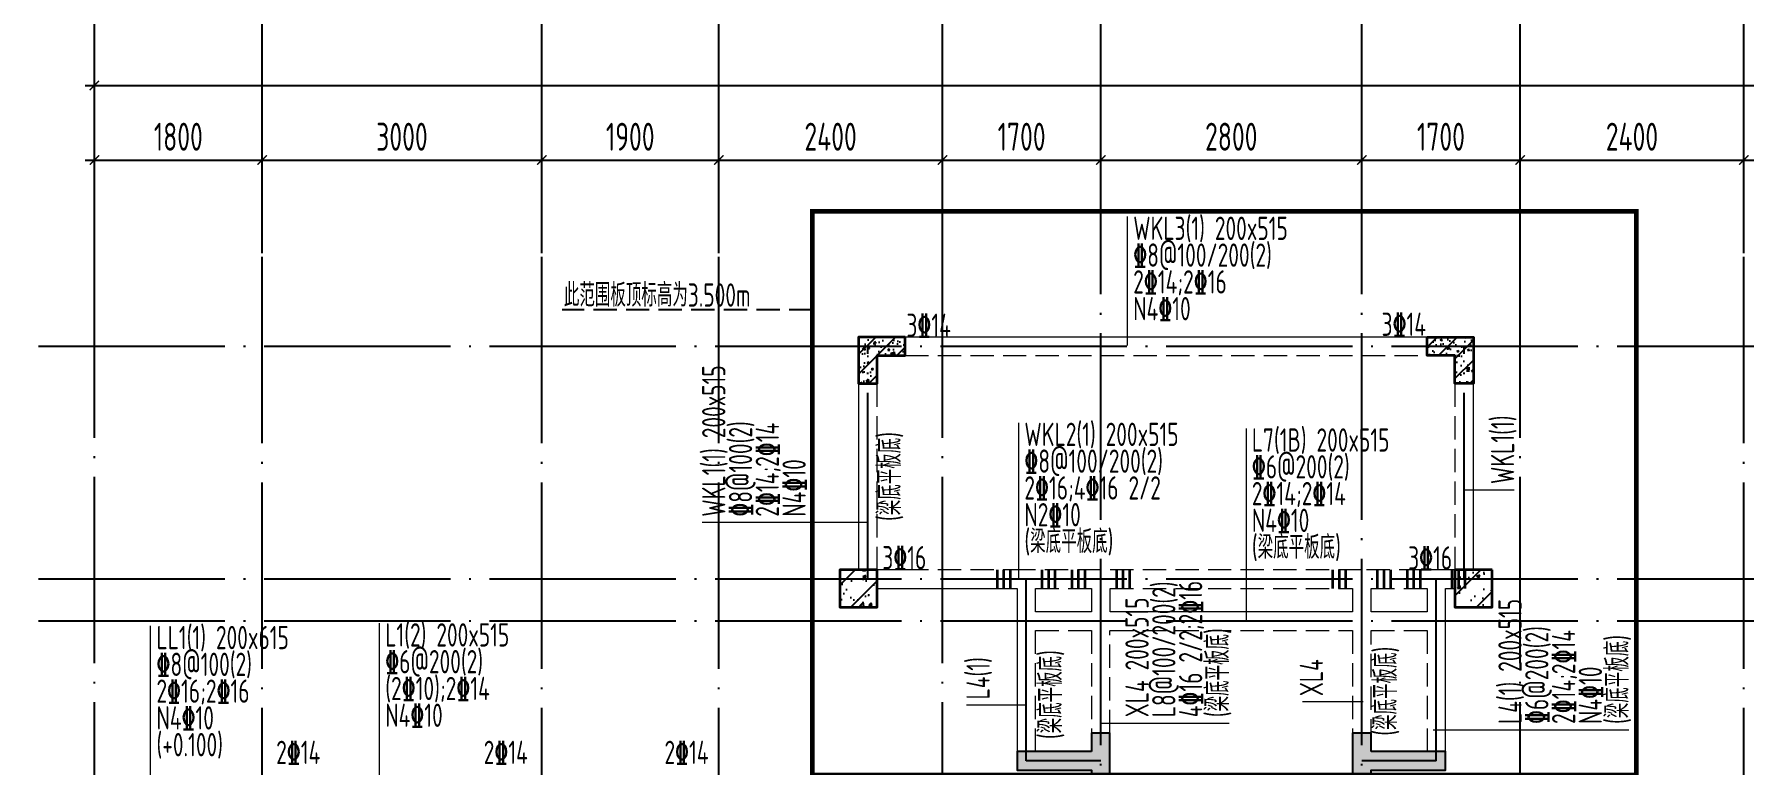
# Model space of a CAD drawing. Extents: x 826826 to 1642106, y -156213 to 399140.
# Drawn here: x 1400903 to 1419250, y 265810 to 273652 of the extents above; entities that cross this region are included whole.
import ezdxf
from ezdxf.enums import TextEntityAlignment as Align

# ---------------------------------------------------------------- set-up
doc = ezdxf.new("R2010")
doc.units = 0
doc.header["$LTSCALE"] = 1000
doc.linetypes.add('DASH', pattern=[0.35, 0.25, -0.1])
doc.linetypes.add('DOTE', pattern=[2.42, 2, -0.2, 0.02, -0.2])
doc.layers.get('0').update_dxf_attribs({"linetype": 'CONTINUOUS'})
doc.layers.get('DEFPOINTS').update_dxf_attribs({"linetype": 'CONTINUOUS'})
for name, color, linetype in [('A-AXIS', 1, 'CONTINUOUS'), ('A-DOTE', 10, 'DOTE'), ('S-L主梁线', 4, 'DASH'), ('S-L梁编号', 6, 'CONTINUOUS'), ('S-L梁配筋', 7, 'CONTINUOUS'), ('S-Q墙填充', 252, 'CONTINUOUS'), ('S-Q墙实线', 6, 'CONTINUOUS'), ('S-Y一般标注', 3, 'CONTINUOUS'), ('S-Z柱填充', 252, 'CONTINUOUS'), ('S-Z柱实线', 6, 'CONTINUOUS'), ('S-引出线', 40, 'CONTINUOUS'), ('TEXT', 2, 'CONTINUOUS')]:
    doc.layers.add(name, color=color, linetype=linetype)
doc.layers.add('梁附加箍筋', color=1, linetype='CONTINUOUS', lineweight=35)
doc.styles.add('TSSD_DIMENSION', font='Tssdeng.shx', dxfattribs={"width": 0.7, "bigfont": 'tssdchn.shx'})
doc.styles.add('TSSD_REIN', font='tssdeng.shx', dxfattribs={"width": 0.7, "height": 300, "bigfont": 'tssdchn.shx'})
doc.dimstyles.new('TSSD_100_100$0', dxfattribs={"dimtxt": 300, "dimasz": 80, "dimexe": 100, "dimexo": 250, "dimgap": 100, "dimtad": 1, "dimdec": 0, "dimzin": 0, "dimdsep": 46, "dimtxsty": 'TSSD_DIMENSION', "dimblk": 'ARCHTICK', "dimcen": 0, "dimdle": 100, "dimclrd": 3, "dimclre": 3, "dimclrt": 7, "dimadec": 0, "dimazin": 0, "dimtfac": 1, "dimtdec": 0, "dimtix": 1, "dimtmove": 2, "dimatfit": 3, "dimldrblk": 'ARCHTICK', "dimfxl": 0, "dimtolj": 1, "dimtzin": 0, "dimarcsym": 0})
pattern_1 = [(50, (-1460192.53, -24952.3), (358.63, -31.376), [37.5, -412.5]), (355, (-1460192.53, -24952.3), (-69.3757, 376.096), [30, -330]), (100.4514, (-1460162.64, -24954.93), (289.2547, 344.7198), [31.87, -350.571]), (46.1842, (-1460192.53, -24852.3), (533.6205, -82.7595), [56.25, -618.75]), (96.6356, (-1460148.06, -24859.2), (467.331, 487.059), [47.805, -525.856]), (351.1842, (-1460192.53, -24852.3), (467.331, 487.059), [45, -495]), (21, (-1460142.53, -24877.3), (298.4535, -201.3094), [37.5, -412.5]), (326, (-1460142.53, -24877.3), (121.6577, 362.575), [30, -330]), (71.4514, (-1460117.66, -24894.1), (420.1113, 161.2652), [31.87, -350.571]), (37.5, (-1460192.53, -24952.31), (6.0799, 166.4469), [0, -326, 0, -335, 0, -331.25]), (7.5, (-1460192.53, -24952.31), (131.5348, 197.2059), [0, -191, 0, -318.5, 0, -126.25]), (327.5, (-1460304.03, -24952.31), (266.9112, -11.27744), [0, -125, 0, -390, 0, -517.5]), (317.5, (-1460354.03, -24952.3), (291.593, 50.0525), [0, -162.5, 0, -259, 0, -367.5]), (45, (-1460192.53, -24952.3), (-176.7767, 176.7767), [])]

# ---------------------------------------------------------------- blocks, each defined once
blk = doc.blocks.new('_ArchTick')
at = {"color": 0, "linetype": 'ByBlock', "const_width": 0.15}
blk.add_lwpolyline([(-0.5, -0.5), (0.5, 0.5)], dxfattribs=at)
blk = doc.blocks.new('*D48')
at = {"layer": 'DEFPOINTS', "color": 0}
for p in [(742521, 350782), (740721, 349782), (742521, 349782)]:
    blk.add_point(p, dxfattribs=at)
at = {"layer": 'S-Y一般标注', "color": 0, "lineweight": -2}
for p, q in [((740721, 350032), (740721, 350882)), ((742521, 350032), (742521, 350882)), ((740621, 350782), (742621, 350782))]:
    blk.add_line(p, q, dxfattribs=at)
at = {"layer": 'S-Y一般标注', "color": 0, "lineweight": -2, "xscale": 100, "yscale": 100, "zscale": 100, "rotation": 180}
blk.add_blockref('_ArchTick', (740721, 350782), dxfattribs=at)
at = {"layer": 'S-Y一般标注', "color": 0, "lineweight": -2, "xscale": 100, "yscale": 100, "zscale": 100}
blk.add_blockref('_ArchTick', (742521, 350782), dxfattribs=at)
at = {"layer": 'S-Y一般标注', "color": 7, "insert": (741621, 351032), "char_height": 300, "attachment_point": 5, "style": 'TSSD_DIMENSION'}
blk.add_mtext('\\A1;1800', dxfattribs=at)
blk = doc.blocks.new('*D49')
at = {"layer": 'DEFPOINTS', "color": 0}
for p in [(745521, 350782), (742521, 349782), (745521, 349782)]:
    blk.add_point(p, dxfattribs=at)
at = {"layer": 'S-Y一般标注', "color": 0, "lineweight": -2}
for p, q in [((742521, 350032), (742521, 350882)), ((745521, 350032), (745521, 350882)), ((742421, 350782), (745621, 350782))]:
    blk.add_line(p, q, dxfattribs=at)
at = {"layer": 'S-Y一般标注', "color": 0, "lineweight": -2, "xscale": 100, "yscale": 100, "zscale": 100, "rotation": 180}
blk.add_blockref('_ArchTick', (742521, 350782), dxfattribs=at)
at = {"layer": 'S-Y一般标注', "color": 0, "lineweight": -2, "xscale": 100, "yscale": 100, "zscale": 100}
blk.add_blockref('_ArchTick', (745521, 350782), dxfattribs=at)
at = {"layer": 'S-Y一般标注', "color": 7, "insert": (744021, 351032), "char_height": 300, "attachment_point": 5, "style": 'TSSD_DIMENSION'}
blk.add_mtext('\\A1;3000', dxfattribs=at)
blk = doc.blocks.new('*D50')
at = {"layer": 'DEFPOINTS', "color": 0}
for p in [(747421, 350782), (745521, 349782), (747421, 349782)]:
    blk.add_point(p, dxfattribs=at)
at = {"layer": 'S-Y一般标注', "color": 0, "lineweight": -2}
for p, q in [((745521, 350032), (745521, 350882)), ((747421, 350032), (747421, 350882)), ((745421, 350782), (747521, 350782))]:
    blk.add_line(p, q, dxfattribs=at)
at = {"layer": 'S-Y一般标注', "color": 0, "lineweight": -2, "xscale": 100, "yscale": 100, "zscale": 100, "rotation": 180}
blk.add_blockref('_ArchTick', (745521, 350782), dxfattribs=at)
at = {"layer": 'S-Y一般标注', "color": 0, "lineweight": -2, "xscale": 100, "yscale": 100, "zscale": 100}
blk.add_blockref('_ArchTick', (747421, 350782), dxfattribs=at)
at = {"layer": 'S-Y一般标注', "color": 7, "insert": (746471, 351032), "char_height": 300, "attachment_point": 5, "style": 'TSSD_DIMENSION'}
blk.add_mtext('\\A1;1900', dxfattribs=at)
blk = doc.blocks.new('*D51')
at = {"layer": 'DEFPOINTS', "color": 0}
for p in [(749821, 350782), (747421, 349782), (749821, 349782)]:
    blk.add_point(p, dxfattribs=at)
at = {"layer": 'S-Y一般标注', "color": 0, "lineweight": -2}
for p, q in [((747421, 350032), (747421, 350882)), ((749821, 350032), (749821, 350882)), ((747321, 350782), (749921, 350782))]:
    blk.add_line(p, q, dxfattribs=at)
at = {"layer": 'S-Y一般标注', "color": 0, "lineweight": -2, "xscale": 100, "yscale": 100, "zscale": 100, "rotation": 180}
blk.add_blockref('_ArchTick', (747421, 350782), dxfattribs=at)
at = {"layer": 'S-Y一般标注', "color": 0, "lineweight": -2, "xscale": 100, "yscale": 100, "zscale": 100}
blk.add_blockref('_ArchTick', (749821, 350782), dxfattribs=at)
at = {"layer": 'S-Y一般标注', "color": 7, "insert": (748621, 351032), "char_height": 300, "attachment_point": 5, "style": 'TSSD_DIMENSION'}
blk.add_mtext('\\A1;2400', dxfattribs=at)
blk = doc.blocks.new('*D52')
at = {"layer": 'DEFPOINTS', "color": 0}
for p in [(751521, 350782), (749821, 349782), (751521, 349782)]:
    blk.add_point(p, dxfattribs=at)
at = {"layer": 'S-Y一般标注', "color": 0, "lineweight": -2}
for p, q in [((749821, 350032), (749821, 350882)), ((751521, 350032), (751521, 350882)), ((749721, 350782), (751621, 350782))]:
    blk.add_line(p, q, dxfattribs=at)
at = {"layer": 'S-Y一般标注', "color": 0, "lineweight": -2, "xscale": 100, "yscale": 100, "zscale": 100, "rotation": 180}
blk.add_blockref('_ArchTick', (749821, 350782), dxfattribs=at)
at = {"layer": 'S-Y一般标注', "color": 0, "lineweight": -2, "xscale": 100, "yscale": 100, "zscale": 100}
blk.add_blockref('_ArchTick', (751521, 350782), dxfattribs=at)
at = {"layer": 'S-Y一般标注', "color": 7, "insert": (750671, 351032), "char_height": 300, "attachment_point": 5, "style": 'TSSD_DIMENSION'}
blk.add_mtext('\\A1;1700', dxfattribs=at)
blk = doc.blocks.new('*D53')
at = {"layer": 'DEFPOINTS', "color": 0}
for p in [(754321, 350782), (751521, 349782), (754321, 349782)]:
    blk.add_point(p, dxfattribs=at)
at = {"layer": 'S-Y一般标注', "color": 0, "lineweight": -2}
for p, q in [((751521, 350032), (751521, 350882)), ((754321, 350032), (754321, 350882)), ((751421, 350782), (754421, 350782))]:
    blk.add_line(p, q, dxfattribs=at)
at = {"layer": 'S-Y一般标注', "color": 0, "lineweight": -2, "xscale": 100, "yscale": 100, "zscale": 100, "rotation": 180}
blk.add_blockref('_ArchTick', (751521, 350782), dxfattribs=at)
at = {"layer": 'S-Y一般标注', "color": 0, "lineweight": -2, "xscale": 100, "yscale": 100, "zscale": 100}
blk.add_blockref('_ArchTick', (754321, 350782), dxfattribs=at)
at = {"layer": 'S-Y一般标注', "color": 7, "insert": (752921, 351032), "char_height": 300, "attachment_point": 5, "style": 'TSSD_DIMENSION'}
blk.add_mtext('\\A1;2800', dxfattribs=at)
blk = doc.blocks.new('*D54')
at = {"layer": 'DEFPOINTS', "color": 0}
for p in [(756021, 350782), (754321, 349782), (756021, 349782)]:
    blk.add_point(p, dxfattribs=at)
at = {"layer": 'S-Y一般标注', "color": 0, "lineweight": -2}
for p, q in [((754321, 350032), (754321, 350882)), ((756021, 350032), (756021, 350882)), ((754221, 350782), (756121, 350782))]:
    blk.add_line(p, q, dxfattribs=at)
at = {"layer": 'S-Y一般标注', "color": 0, "lineweight": -2, "xscale": 100, "yscale": 100, "zscale": 100, "rotation": 180}
blk.add_blockref('_ArchTick', (754321, 350782), dxfattribs=at)
at = {"layer": 'S-Y一般标注', "color": 0, "lineweight": -2, "xscale": 100, "yscale": 100, "zscale": 100}
blk.add_blockref('_ArchTick', (756021, 350782), dxfattribs=at)
at = {"layer": 'S-Y一般标注', "color": 7, "insert": (755171, 351032), "char_height": 300, "attachment_point": 5, "style": 'TSSD_DIMENSION'}
blk.add_mtext('\\A1;1700', dxfattribs=at)
blk = doc.blocks.new('*D55')
at = {"layer": 'DEFPOINTS', "color": 0}
for p in [(758421, 350782), (756021, 349782), (758421, 349782)]:
    blk.add_point(p, dxfattribs=at)
at = {"layer": 'S-Y一般标注', "color": 0, "lineweight": -2}
for p, q in [((756021, 350032), (756021, 350882)), ((758421, 350032), (758421, 350882)), ((755921, 350782), (758521, 350782))]:
    blk.add_line(p, q, dxfattribs=at)
at = {"layer": 'S-Y一般标注', "color": 0, "lineweight": -2, "xscale": 100, "yscale": 100, "zscale": 100, "rotation": 180}
blk.add_blockref('_ArchTick', (756021, 350782), dxfattribs=at)
at = {"layer": 'S-Y一般标注', "color": 0, "lineweight": -2, "xscale": 100, "yscale": 100, "zscale": 100}
blk.add_blockref('_ArchTick', (758421, 350782), dxfattribs=at)
at = {"layer": 'S-Y一般标注', "color": 7, "insert": (757221, 351032), "char_height": 300, "attachment_point": 5, "style": 'TSSD_DIMENSION'}
blk.add_mtext('\\A1;2400', dxfattribs=at)
blk = doc.blocks.new('*D56')
at = {"layer": 'DEFPOINTS', "color": 0}
for p in [(760321, 350782), (758421, 349782), (760321, 349782)]:
    blk.add_point(p, dxfattribs=at)
at = {"layer": 'S-Y一般标注', "color": 0, "lineweight": -2}
for p, q in [((758421, 350032), (758421, 350882)), ((760321, 350032), (760321, 350882)), ((758321, 350782), (760421, 350782))]:
    blk.add_line(p, q, dxfattribs=at)
at = {"layer": 'S-Y一般标注', "color": 0, "lineweight": -2, "xscale": 100, "yscale": 100, "zscale": 100, "rotation": 180}
blk.add_blockref('_ArchTick', (758421, 350782), dxfattribs=at)
at = {"layer": 'S-Y一般标注', "color": 0, "lineweight": -2, "xscale": 100, "yscale": 100, "zscale": 100}
blk.add_blockref('_ArchTick', (760321, 350782), dxfattribs=at)
at = {"layer": 'S-Y一般标注', "color": 7, "insert": (759371, 351032), "char_height": 300, "attachment_point": 5, "style": 'TSSD_DIMENSION'}
blk.add_mtext('\\A1;1900', dxfattribs=at)
blk = doc.blocks.new('*D59')
at = {"layer": 'DEFPOINTS', "color": 0}
for p in [(789521, 351582), (740721, 349782), (789521, 349782)]:
    blk.add_point(p, dxfattribs=at)
at = {"layer": 'S-Y一般标注', "color": 0, "lineweight": -2}
for p, q in [((740621, 351582), (789621, 351582)), ((740721, 350032), (740721, 351682)), ((789521, 350032), (789521, 351682))]:
    blk.add_line(p, q, dxfattribs=at)
at = {"layer": 'S-Y一般标注', "color": 0, "lineweight": -2, "xscale": 100, "yscale": 100, "zscale": 100, "rotation": 180}
blk.add_blockref('_ArchTick', (740721, 351582), dxfattribs=at)
at = {"layer": 'S-Y一般标注', "color": 0, "lineweight": -2, "xscale": 100, "yscale": 100, "zscale": 100}
blk.add_blockref('_ArchTick', (789521, 351582), dxfattribs=at)
at = {"layer": 'S-Y一般标注', "color": 7, "insert": (765121, 351832), "char_height": 300, "attachment_point": 5, "style": 'TSSD_DIMENSION'}
blk.add_mtext('\\A1;48800', dxfattribs=at)
blk = doc.blocks.new('20210802.02294145')
at = {"layer": '梁附加箍筋', "lineweight": 35}
for p, q in [((-981893, -153831), (-981893, -153631)), ((-981823, -153831), (-981823, -153631)), ((-981753, -153831), (-981753, -153631)), ((-981413, -153831), (-981413, -153631)), ((-981343, -153831), (-981343, -153631)), ((-981273, -153831), (-981273, -153631)), ((-981093, -153831), (-981093, -153631)), ((-981023, -153831), (-981023, -153631)), ((-980953, -153831), (-980953, -153631)), ((-980613, -153831), (-980613, -153631)), ((-980543, -153831), (-980543, -153631)), ((-980473, -153831), (-980473, -153631)), ((-978293, -153831), (-978293, -153631)), ((-978223, -153831), (-978223, -153631)), ((-978153, -153831), (-978153, -153631)), ((-977813, -153831), (-977813, -153631)), ((-977743, -153831), (-977743, -153631)), ((-977673, -153831), (-977673, -153631)), ((-977493, -153831), (-977493, -153631)), ((-977423, -153831), (-977423, -153631)), ((-977353, -153831), (-977353, -153631)), ((-977013, -153831), (-977013, -153631)), ((-976943, -153831), (-976943, -153631)), ((-976873, -153831), (-976873, -153631))]:
    blk.add_line(p, q, dxfattribs=at)
blk = doc.blocks.new('20210810.05000656')
at = {"layer": 'S-Q墙填充'}
h = blk.add_hatch(color=252, dxfattribs=at)
h.dxf.hatch_style = 1
h.paths.add_polyline_path([(-1457490, -52983), (-1458288, -52983), (-1458288, -53183), (-1457490, -53183), (-1457490, -55233), (-1457688, -55233), (-1457890, -55233), (-1457890, -55433), (-1457688, -55433), (-1457290, -55433), (-1457290, -53083), (-1457290, -52783), (-1457490, -52783)])
h = blk.add_hatch(color=252, dxfattribs=at)
h.dxf.hatch_style = 1
h.paths.add_polyline_path([(-1454488, -52983), (-1454488, -52783), (-1454688, -52783), (-1454688, -53083), (-1454688, -55433), (-1454288, -55433), (-1454088, -55433), (-1454088, -55233), (-1454288, -55233), (-1454488, -55233), (-1454488, -53183), (-1453688, -53183), (-1453688, -52983)])
at = {"layer": 'S-Z柱填充'}
h = blk.add_hatch(dxfattribs=at)
h.set_pattern_fill('ARMORED', color=256, scale=30, style=0)
h.set_pattern_definition([(50, (-1482765.21, -204418.78), (215.17805, -18.82564), [22.5, -247.5]), (355, (-1482765.21, -204418.78), (-41.6254, 225.65764), [18, -198]), (100.4514, (-1482747.28, -204420.34), (173.55281, 206.83186), [19.12206, -210.34263]), (46.1842, (-1482765.21, -204358.78), (320.1723, -49.6557), [33.75, -371.25]), (96.6356, (-1482738.53, -204362.9), (280.3988, 292.23536), [28.6831, -315.5139]), (351.1842, (-1482765.2, -204358.78), (280.3986, 292.2356), [27, -297]), (21, (-1482735.21, -204373.78), (179.07212, -120.78567), [22.5, -247.5]), (326, (-1482735.21, -204373.78), (72.9946, 217.545), [18, -198]), (71.4514, (-1482720.3, -204383.84), (252.0668, 96.75915), [19.12206, -210.34263]), (37.5, (-1482765.214, -204418.776), (3.647957, 99.868156), [0, -195.6, 0, -201, 0, -198.75]), (7.5, (-1482765.21, -204418.78), (78.92086, 118.32351), [0, -114.6, 0, -191.1, 0, -75.75]), (327.5, (-1482832.114, -204418.78), (160.14673, -6.76646), [0, -75, 0, -234, 0, -310.5]), (317.5, (-1482862.11, -204418.78), (174.95585, 30.0315), [0, -97.5, 0, -155.4, 0, -220.5]), (45, (-1482765.21, -204418.78), (-106.06602, 106.06602), [])])
h.paths.add_polyline_path([(-1459488, -48533), (-1459988, -48533), (-1459988, -49033), (-1459788, -49033), (-1459788, -48733), (-1459488, -48733)])
h = blk.add_hatch(dxfattribs=at)
h.set_pattern_fill('ARMORED', color=256, scale=30, style=0)
h.set_pattern_definition([(50, (-1484165.2, -204418.78), (215.17805, -18.82564), [22.5, -247.5]), (355, (-1484165.2, -204418.78), (-41.6254, 225.65764), [18, -198]), (100.4514, (-1484147.27, -204420.34), (173.55281, 206.83186), [19.12206, -210.34263]), (46.1842, (-1484165.2, -204358.78), (320.1723, -49.6557), [33.75, -371.25]), (96.6356, (-1484138.52, -204362.9), (280.3988, 292.23536), [28.6831, -315.5139]), (351.1842, (-1484165.2, -204358.78), (280.3986, 292.2356), [27, -297]), (21, (-1484135.2, -204373.78), (179.07212, -120.78567), [22.5, -247.5]), (326, (-1484135.2, -204373.78), (72.9946, 217.545), [18, -198]), (71.4514, (-1484120.28, -204383.84), (252.0668, 96.75915), [19.12206, -210.34263]), (37.5, (-1484165.2, -204418.776), (3.647957, 99.868156), [0, -195.6, 0, -201, 0, -198.75]), (7.5, (-1484165.2, -204418.78), (78.92086, 118.32351), [0, -114.6, 0, -191.1, 0, -75.75]), (327.5, (-1484232.1, -204418.776), (160.14673, -6.76646), [0, -75, 0, -234, 0, -310.5]), (317.5, (-1484262.1, -204418.78), (174.95585, 30.0315), [0, -97.5, 0, -155.4, 0, -220.5]), (45, (-1484165.2, -204418.78), (-106.06602, 106.06602), [])])
h.paths.add_polyline_path([(-1453888, -48533), (-1453388, -48533), (-1453388, -49033), (-1453588, -49033), (-1453588, -48733), (-1453888, -48733)])
h = blk.add_hatch(dxfattribs=at)
h.set_pattern_fill('ARMORED', color=256, scale=50, style=0)
h.set_pattern_definition(pattern_1)
h.paths.add_polyline_path([(-1459788, -51033), (-1460188, -51033), (-1460188, -51433), (-1459788, -51433)])
h = blk.add_hatch(dxfattribs=at)
h.set_pattern_fill('ARMORED', color=256, scale=50, style=0)
h.set_pattern_definition(pattern_1)
h.paths.add_polyline_path([(-1453188, -51033), (-1453588, -51033), (-1453588, -51433), (-1453188, -51433)])
at = {"layer": 'S-L主梁线', "linetype": 'ByBlock', "lineweight": 18}
for p, q in [((-1453888, -48533), (-1459488, -48533)), ((-1459988, -49033), (-1459988, -51033)), ((-1453388, -51033), (-1453388, -49033)), ((-1459788, -51233), (-1458288, -51233)), ((-1458288, -51233), (-1458288, -52983)), ((-1453688, -52983), (-1453688, -51233)), ((-1457488, -51483), (-1458088, -51483)), ((-1454688, -51483), (-1457288, -51483)), ((-1453888, -51483), (-1454488, -51483))]:
    blk.add_line(p, q, dxfattribs=at)
at = {"layer": 'S-L主梁线', "linetype": 'DASH', "lineweight": 18}
for p, q in [((-1459488, -48733), (-1453888, -48733)), ((-1459788, -51033), (-1459788, -49033)), ((-1453588, -49033), (-1453588, -51033)), ((-1458188, -51033), (-1459788, -51033)), ((-1457388, -51033), (-1458188, -51033)), ((-1454588, -51033), (-1457388, -51033)), ((-1453588, -51033), (-1454588, -51033)), ((-1458088, -51483), (-1458088, -51233)), ((-1458088, -51233), (-1457488, -51233)), ((-1457488, -51233), (-1457488, -51483)), ((-1457288, -51483), (-1457288, -51233)), ((-1457288, -51233), (-1454688, -51233)), ((-1454688, -51233), (-1454688, -51483)), ((-1454488, -51483), (-1454488, -51233)), ((-1454488, -51233), (-1453888, -51233)), ((-1453888, -51233), (-1453888, -51483)), ((-1458088, -52983), (-1458088, -51683)), ((-1458088, -51683), (-1457488, -51683)), ((-1457489, -51683), (-1457490, -52883)), ((-1457290, -52783), (-1457290, -51683)), ((-1457288, -51683), (-1454688, -51683)), ((-1454688, -51683), (-1454688, -52783)), ((-1454488, -52883), (-1454488, -51683)), ((-1454488, -51683), (-1453888, -51683)), ((-1453888, -51683), (-1453888, -52983))]:
    blk.add_line(p, q, dxfattribs=at)
blk.add_lwpolyline([(-1453688, -51233), (-1453588, -51233)], dxfattribs=at)
at = {"layer": 'S-Q墙实线'}
for points in [[(-1457490, -52983), (-1458288, -52983), (-1458288, -53183), (-1457490, -53183), (-1457490, -55233), (-1457688, -55233), (-1457890, -55233), (-1457890, -55433), (-1457688, -55433), (-1457290, -55433), (-1457290, -53083), (-1457290, -52783), (-1457490, -52783), (-1457490, -52983)], [(-1454488, -52983), (-1454488, -52783), (-1454688, -52783), (-1454688, -53083), (-1454688, -55433), (-1454288, -55433), (-1454088, -55433), (-1454088, -55233), (-1454288, -55233), (-1454488, -55233), (-1454488, -53183), (-1453688, -53183), (-1453688, -52983), (-1454488, -52983)]]:
    blk.add_lwpolyline(points, dxfattribs=at)
at = {"layer": 'S-Z柱实线', "lineweight": 35}
for points in [[(-1459488, -48533), (-1459988, -48533), (-1459988, -49033), (-1459788, -49033), (-1459788, -48733), (-1459488, -48733), (-1459488, -48533)], [(-1459488, -48533), (-1459988, -48533), (-1459988, -49033), (-1459788, -49033), (-1459788, -48733), (-1459488, -48733), (-1459488, -48533)], [(-1453888, -48533), (-1453388, -48533), (-1453388, -49033), (-1453588, -49033), (-1453588, -48733), (-1453888, -48733), (-1453888, -48533)], [(-1453888, -48533), (-1453388, -48533), (-1453388, -49033), (-1453588, -49033), (-1453588, -48733), (-1453888, -48733), (-1453888, -48533)]]:
    blk.add_lwpolyline(points, dxfattribs=at)
for points in [[(-1459788, -51033), (-1460188, -51033), (-1460188, -51433), (-1459788, -51433)], [(-1453188, -51033), (-1453588, -51033), (-1453588, -51433), (-1453188, -51433)]]:
    blk.add_lwpolyline(points, close=True, dxfattribs=at)
blk = doc.blocks.new('20210801.08473688')
at = {"layer": 'A-AXIS'}
for p, q in [((4300, 19800), (4300, 22300)), ((6100, 19800), (6100, 22300)), ((9100, 19800), (9100, 22300)), ((11000, 19800), (11000, 22300)), ((13400, 19800), (13400, 22300)), ((15100, 19800), (15100, 22300)), ((17900, 19800), (17900, 22300)), ((19600, 19800), (19600, 22300)), ((22000, 19800), (22000, 22300))]:
    blk.add_line(p, q, dxfattribs=at)
at = {"layer": 'A-DOTE'}
for p, q in [((4300, 3300), (4300, 19800)), ((6100, 10500), (6100, 19800)), ((9100, 10500), (9100, 19800)), ((11000, 10500), (11000, 19800)), ((13400, 3300), (13400, 19800)), ((15100, 12100), (15100, 19800)), ((17900, 12100), (17900, 19800)), ((19600, 3300), (19600, 19800)), ((22000, 10500), (22000, 19800)), ((54100, 18800), (3300, 18800)), ((12600, 16300), (12600, 18800)), ((19000, 16300), (19000, 18800)), ((54100, 16300), (3300, 16300)), ((14300, 14350), (14300, 16300)), ((18700, 14350), (18700, 16300)), ((54100, 15850), (3300, 15850)), ((15100, 14350), (14300, 14350)), ((18700, 14350), (17900, 14350))]:
    blk.add_line(p, q, dxfattribs=at)
at = {"layer": 'S-Y一般标注'}
for p1, p2, distance, picture, middle in [((4300, 19800), (53100, 19800), 1800, '*D59', (28700, 21850)), ((4300, 19800), (6100, 19800), 1000, '*D48', (5200, 21050)), ((6100, 19800), (9100, 19800), 1000, '*D49', (7600, 21050)), ((9100, 19800), (11000, 19800), 1000, '*D50', (10050, 21050)), ((11000, 19800), (13400, 19800), 1000, '*D51', (12200, 21050)), ((13400, 19800), (15100, 19800), 1000, '*D52', (14250, 21050)), ((15100, 19800), (17900, 19800), 1000, '*D53', (16500, 21050)), ((17900, 19800), (19600, 19800), 1000, '*D54', (18750, 21050)), ((19600, 19800), (22000, 19800), 1000, '*D55', (20800, 21050)), ((22000, 19800), (23900, 19800), 1000, '*D56', (22950, 21050))]:
    dim = blk.add_aligned_dim(p1=p1, p2=p2, distance=distance, dimstyle='TSSD_100_100$0', override={"dimasz": 100, "dimclrd": 0, "dimclre": 0}, dxfattribs=at)
    dim.commit()
    dim.dimension.update_dxf_attribs({"geometry": picture, "text_midpoint": middle, "insert": (-736421.3, -329982)})

msp = doc.modelspace()

# ---------------------------------------------------------------- linework, layer by layer
at = {"layer": 'S-L梁编号', "lineweight": 18}
for p, q in [((1412635.16, 270309.67), (1412635.16, 271693.34)), ((1411467.01, 269482.09), (1411467.01, 267800.42)), ((1413908.23, 269421.24), (1413908.23, 267351.3)), ((1416250.35, 268761.32), (1416786.57, 268761.32)), ((1409850.35, 268410.48), (1408070.99, 268410.48)), ((1404608.06, 265701.52), (1404608.06, 267329.68)), ((1402153.03, 264701.3), (1402153.03, 267301.21)), ((1411550.36, 266449.19), (1410907.6, 266449.19)), ((1415164.82, 266484.64), (1414513.78, 266484.64)), ((1412350.35, 266258.25), (1413726.24, 266258.25)), ((1415916.43, 266185.74), (1418016.31, 266185.74))]:
    msp.add_line(p, q, dxfattribs=at)
at = {"layer": 'S-引出线', "linetype": 'DASH', "const_width": 50}
msp.add_lwpolyline([(1409253.56, 271751.35), (1418097.53, 271751.35), (1418097.53, 265701.3), (1409253.56, 265701.3)], close=True, dxfattribs=at)
at = {"layer": 'S-引出线', "linetype": 'DASH'}
msp.add_lwpolyline([(1409254.73, 270694.8), (1409254.73, 270694.8), (1406570.59, 270694.8)], dxfattribs=at)

# ---------------------------------------------------------------- block references
at = {"layer": 'S-Q墙填充'}
msp.add_blockref('20210810.05000656', (2869738.5, 318934.47), dxfattribs=at)
at = {"layer": 'S-Y一般标注'}
msp.add_blockref('20210801.08473688', (1397250.35, 251501.3), dxfattribs=at)
at = {"layer": '梁附加箍筋'}
msp.add_blockref('20210802.02294145', (2393133.79, 421532.31), dxfattribs=at)

# ---------------------------------------------------------------- texts
at = {"layer": 'S-L梁编号', "color": 6, "style": 'TSSD_REIN', "width": 0.7}
for s, p in [('WKL3(1) 200x515', (1412697.66, 271443.34)), ('WKL2(1) 200x515', (1411529.51, 269232.09)), ('L7(1B) 200x515', (1413970.73, 269171.24)), ('LL1(1) 200x615', (1402215.53, 267051.21)), ('L1(2) 200x515', (1404670.56, 267079.68))]:
    msp.add_text(s, height=250, dxfattribs=at).set_placement(p)
for s, p in [('WKL1(1) 200x515', (1408320.99, 268472.98)), ('WKL1(1)', (1416786.57, 268823.82)), ('XL4 200x515', (1412863.74, 266320.75)), ('L4(1) 200x515', (1416866.31, 266248.24)), ('L4(1)', (1411157.6, 266511.69)), ('XL4', (1414734.94, 266547.14))]:
    msp.add_text(s, height=250, rotation=90, dxfattribs=at).set_placement(p)
at = {"layer": 'S-L梁配筋', "color": 7, "style": 'TSSD_REIN', "width": 0.7}
for s, p in [('%%1328@100/200(2)', (1412697.66, 271155.84)), ('2%%13214;2%%13216', (1412697.66, 270868.34)), ('N4%%13210', (1412697.66, 270580.84)), ('%%1328@100/200(2)', (1411529.51, 268944.59)), ('%%1326@200(2)', (1413970.73, 268883.74)), ('2%%13216;4%%13216 2/2', (1411529.51, 268657.09)), ('2%%13214;2%%13214', (1413970.73, 268596.24)), ('N2%%13210', (1411529.51, 268369.59)), ('N4%%13210', (1413970.73, 268308.74)), ('(梁底平板底)', (1411529.51, 268082.09)), ('(梁底平板底)', (1413970.73, 268021.24)), ('3%%13216', (1410005.27, 267908.72)), ('%%1328@100(2)', (1402215.53, 266763.71)), ('%%1326@200(2)', (1404670.56, 266792.18)), ('(2%%13210);2%%13214', (1404670.56, 266504.68)), ('2%%13216;2%%13216', (1402215.53, 266476.21)), ('N4%%13210', (1402215.53, 266188.71)), ('N4%%13210', (1404670.56, 266217.18)), ('(+0.100)', (1402215.53, 265901.21)), ('2%%13214', (1403500.35, 265818.96))]:
    msp.add_text(s, height=250, dxfattribs=at).set_placement(p)
for s, rotation, p in [('3%%13214', 360, (1410264.05, 270402.98)), ('%%1328@100(2)', 90, (1408608.49, 268472.98)), ('2%%13214;2%%13214', 90, (1408895.99, 268472.98)), ('(梁底平板底)', 90, (1410205.09, 268426.73)), ('N4%%13210', 90, (1409183.49, 268472.98)), ('L8@100/200(2)', 90, (1413151.24, 266320.75)), ('4%%13216 2/2;2%%13216', 90, (1413438.74, 266320.75)), ('(梁底平板底)', 90, (1413726.24, 266320.75)), ('%%1326@200(2)', 90, (1417153.81, 266248.24)), ('2%%13214;2%%13214', 90, (1417441.31, 266248.24)), ('(梁底平板底)', 90, (1418016.31, 266248.24)), ('(梁底平板底)', 90, (1411933.15, 266085.77)), ('(梁底平板底)', 90, (1415527.87, 266122.59)), ('N4%%13210', 90, (1417728.81, 266248.24))]:
    msp.add_text(s, height=250, rotation=rotation, dxfattribs=at).set_placement(p)
msp.add_text('3%%13214', height=250, rotation=360, dxfattribs=at).set_placement((1415839.79, 270413.5), align=Align.RIGHT)
for s, p in [('3%%13216', (1416120.71, 267905.38)), ('2%%13214', (1406200.36, 265818.96))]:
    msp.add_text(s, height=250, dxfattribs=at).set_placement(p, align=Align.RIGHT)
msp.add_text('2%%13214', height=250, dxfattribs=at).set_placement((1407903.84, 265818.96), align=Align.CENTER)
at = {"layer": 'TEXT', "color": 3, "style": 'TSSD_REIN', "width": 0.7}
msp.add_text('此范围板顶标高为3.500m', height=250, rotation=360, dxfattribs=at).set_placement((1406587.79, 270727.37))

doc.saveas('drawing.dxf')
